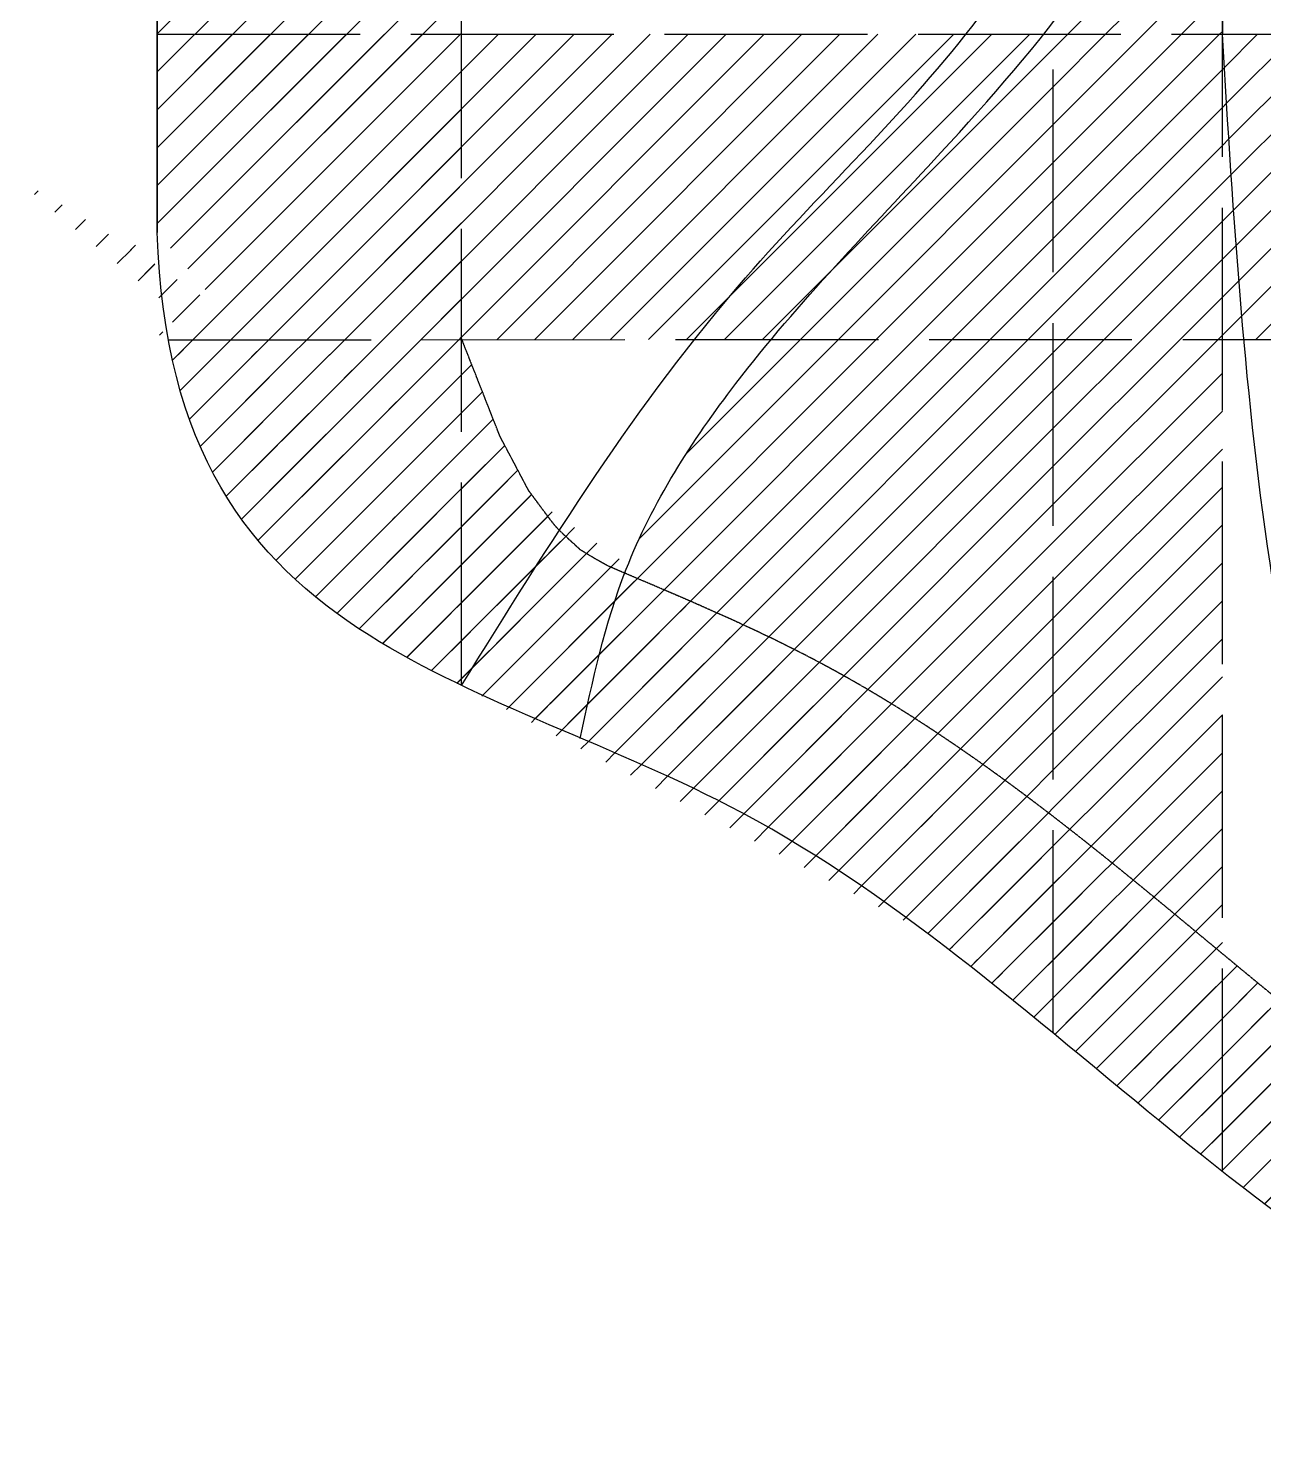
# Model space of a CAD drawing. Header units: millimetres. Extents: x -14568604 to 2614826, y -15966657 to 4339860.
# Drawn here: x -2521622 to -2448533, y -12496131 to -12412878 of the extents above; entities that cross this region are included whole.
import ezdxf

# ---------------------------------------------------------------- set-up
doc = ezdxf.new("R2010")
doc.units = ezdxf.units.MM
doc.linetypes.add('ACAD_ISO02W100', pattern=[15, 12, -3])
for name, color, linetype in [('buildings', 1, 'Continuous'), ('roads', 7, 'Continuous'), ('základní mřížka', 50, 'ACAD_ISO02W100')]:
    doc.layers.add(name, color=color, linetype=linetype)
doc.layers.add('master plan', color=7, linetype='Continuous', lineweight=30)
doc.layers.add('vodní plocha', color=130, linetype='Continuous', lineweight=30)
pattern_1 = [(45, (6394238.786061928, -5507585.220631779), (-1122.532015133644, 1122.532015133644), [])]

msp = doc.modelspace()

# ---------------------------------------------------------------- hatches: boundary and pattern name
at = {"layer": 'buildings', "ltscale": 1000}
h = msp.add_hatch(dxfattribs=at)
h.set_pattern_fill('ANSI31', color=256, scale=500)
h.set_pattern_definition(pattern_1)
edge = h.paths.add_edge_path()
edge.add_spline(control_points=[(-2477681.242126922, -12431298.77422383), (-2478389.076707689, -12432148.6537773), (-2481745.344411169, -12436324.14353714), (-2484744.18881855, -12441003.40141778), (-2486306.578670765, -12445030.66392506), (-2486335.745160925, -12445106.68719832)], knot_values=[10128.42357863572, 10128.42357863572, 10128.42357863572, 10128.42357863572, 13454.77076286987, 26211.97162850599, 26457.08085821923, 26457.08085821923, 26457.08085821923, 26457.08085821923], degree=3, periodic=0)
edge.add_spline(control_points=[(-2486335.745160924, -12445106.68719831), (-2486260.928901617, -12445138.65848872), (-2486185.926627469, -12445170.69247527), (-2485725.00015638, -12445367.47872147), (-2485334.440113299, -12445533.88637866), (-2484544.466571152, -12445870.93663108), (-2484145.053030172, -12446041.5793165), (-2483338.147090314, -12446387.96182457), (-2482930.654581152, -12446563.70172148), (-2482108.357753729, -12446921.20697525), (-2481693.553259341, -12447102.97239695), (-2480857.396264795, -12447473.52108856), (-2480436.04352325, -12447662.30442377), (-2479587.556855949, -12448047.94348614), (-2479160.422623236, -12448244.79929234), (-2478301.151037287, -12448647.69788642), (-2477869.013311679, -12448853.74078395), (-2477000.534237767, -12449276.18543558), (-2476564.192454033, -12449492.58735036), (-2475893.55076623, -12449832.77755604), (-2475660.461191194, -12449952.40769742), (-2475310.21198502, -12450134.44545793), (-2475193.359807173, -12450195.55683142), (-2475017.940378599, -12450287.89003513), (-2474959.443710996, -12450318.77879526), (-2474842.405437488, -12450380.78137985), (-2474783.861639511, -12450411.89637354), (-2474501.977697201, -12450562.20686573), (-2474279.667569702, -12450682.24258168), (-2473947.699989639, -12450863.66263162), (-2473837.293722261, -12450924.36373675), (-2473132.282151848, -12451314.27429741), (-2472544.654265426, -12451649.75224325), (-2471383.225738235, -12452332.13463104), (-2470809.424569603, -12452679.03912014), (-2469674.986383179, -12453382.78164694), (-2469114.348901048, -12453739.61980109), (-2468005.550990008, -12454461.79717969), (-2467457.390165087, -12454827.13656587), (-2466372.847385505, -12455564.94013488), (-2465836.465101918, -12455937.40450436), (-2464774.781001365, -12456688.13266901), (-2464249.478917314, -12457066.3966594), (-2463209.265508361, -12457827.44380988), (-2462694.35397071, -12458210.22716132), (-2461781.764784293, -12458898.03746777), (-2461382.254632827, -12459202.44633949), (-2460985.610193506, -12459507.57941009)], knot_values=[1478.711130233401, 1478.711130233401, 1478.711130233401, 1478.711130233401, 1484.883647465651, 1484.883647465651, 1516.551968214966, 1516.551968214966, 1548.220288964281, 1548.220288964281, 1579.888609713596, 1579.888609713596, 1611.556930462911, 1611.556930462911, 1643.225251212227, 1643.225251212227, 1674.893571961542, 1674.893571961542, 1706.561892710857, 1706.561892710857, 1738.230213460172, 1738.230213460172, 1755.047700570586, 1755.047700570586, 1763.456444125793, 1763.456444125793, 1767.660815903397, 1767.660815903397, 1771.865187681, 1771.865187681, 1787.898677436112, 1787.898677436112, 1795.915422313668, 1795.915422313668, 1839.205612503904, 1839.205612503904, 1882.495802694139, 1882.495802694139, 1925.785992884375, 1925.785992884375, 1969.07618307461, 1969.07618307461, 2012.366373264846, 2012.366373264846, 2055.656563455082, 2055.656563455082, 2098.946753645317, 2098.946753645317, 2133.111559740964, 2133.111559740964, 2133.111559740964, 2133.111559740964], degree=3, periodic=0)
edge.add_line((-2460985.610193506, -12459507.57941009), (-2460985.610193506, -12431294.72490503))
edge.add_line((-2460985.610193506, -12431294.72490503), (-2477681.242126923, -12431298.77422383))
at = {"layer": 'roads', "ltscale": 1000}
h = msp.add_hatch(dxfattribs=at)
h.set_pattern_fill('ANSI31', color=256, scale=500)
h.set_pattern_definition(pattern_1)
h.paths.add_polyline_path([(-2415985.610193506, -12413243.14165828), (-2440437.508607047, -12413243.14165828), (-2440437.508607047, -12431289.74121742), (-2415985.610193506, -12431283.81071222)])
edge = h.paths.add_edge_path(flags=17)
edge.add_spline(control_points=[(-2460985.610193508, -12405344.20552537), (-2454925.861149935, -12394120.62775157), (-2452072.546978798, -12379171.95552993), (-2451222.419748222, -12364725.07251166), (-2451152.613519983, -12363243.14165828)], knot_values=[58309.80319102301, 58309.80319102301, 58309.80319102301, 58309.80319102301, 96781.56761456231, 101193.6304800532, 101193.6304800532, 101193.6304800532, 101193.6304800532], degree=3, periodic=0)
edge.add_line((-2451152.613519983, -12363243.14165828), (-2460985.610193506, -12363243.14165828))
edge.add_line((-2460985.610193506, -12363243.14165828), (-2460985.610193506, -12405344.20552536))
edge = h.paths.add_edge_path()
edge.add_spline(control_points=[(-2460985.610193506, -12412512.95475107), (-2457760.7886678, -12408374.82783518), (-2453329.700171595, -12401334.47465946), (-2451622.692682022, -12393211.33597879), (-2450985.610193506, -12390179.650742)], knot_values=[51421.08992761868, 51421.08992761868, 51421.08992761868, 51421.08992761868, 66926.95910582498, 76159.86581694071, 76159.86581694071, 76159.86581694071, 76159.86581694071], degree=3, periodic=0)
edge.add_line((-2450985.610193506, -12390179.650742), (-2450985.610193506, -12358531.49949023))
edge.add_spline(control_points=[(-2450985.610193506, -12358531.49949023), (-2451060.439002842, -12361571.29134247), (-2451760.512494441, -12377537.18944785), (-2454925.861149935, -12394120.62775157), (-2460985.610193506, -12405344.20552537)], knot_values=[58309.80319102302, 58309.80319102302, 58309.80319102302, 58309.80319102302, 67411.58199130514, 105883.3464148444, 105883.3464148444, 105883.3464148444, 105883.3464148444], degree=3, periodic=0)
edge.add_line((-2460985.610193506, -12405344.20552537), (-2460985.610193506, -12412512.95475107))
h.paths.add_polyline_path([(-2450985.610193506, -12390179.650742), (-2450985.610193506, -12363243.14165828), (-2460985.610193506, -12363243.14165828), (-2460985.610193506, -12405344.20552536), (-2460985.610193506, -12412512.95475107), (-2460985.610193506, -12413243.14165828), (-2450985.610193506, -12413243.14165828)])
h = msp.add_hatch(dxfattribs=at)
h.set_pattern_fill('ANSI31', color=256, scale=500)
h.set_pattern_definition(pattern_1)
h.paths.add_polyline_path([(-2495985.610193506, -12363243.14165828), (-2513985.610193506, -12363243.14165828), (-2513985.610193506, -12413243.14165828), (-2495985.610193506, -12413243.14165828)])
edge = h.paths.add_edge_path()
edge.add_line((-2495985.610193506, -12413243.14165828), (-2513985.610193506, -12413243.14165828))
edge.add_line((-2513985.610193506, -12413243.14165828), (-2513985.610193506, -12424963.84538812))
edge.add_spline(control_points=[(-2513985.610193506, -12424963.84538812), (-2513572.344219221, -12437843.0557505), (-2505937.784511689, -12447683.46873642), (-2493384.516090671, -12452971.80907584), (-2488966.399812184, -12454856.43995258)], knot_values=[2098.034698619427, 2098.034698619427, 2098.034698619427, 2098.034698619429, 2776.900428843041, 3133.984929150626, 3133.984929150626, 3133.984929150626, 3133.984929150626], degree=3, periodic=0)
edge.add_line((-2513329.959891215, -12431307.42037893), (-2495985.610193506, -12431303.21372167))
edge.add_line((-2495985.610193506, -12431303.21372167), (-2495985.610193506, -12413243.14165828))
edge = h.paths.add_edge_path()
edge.add_spline(control_points=[(-2482217.98308743, -12431299.87455418), (-2481236.708661919, -12430057.23984008), (-2476110.060567809, -12423850.43795189), (-2470127.521316536, -12418288.9588426), (-2466158.910966221, -12413243.14165828)], knot_values=[24637.40615633214, 24637.40615633214, 24637.40615633214, 24637.40615633214, 29389.65740850633, 48781.50803740212, 48781.50803740212, 48781.50803740212, 48781.50803740212], degree=3, periodic=0)
edge.add_line((-2466158.910966223, -12413243.14165828), (-2495985.610193506, -12413243.14165828))
edge.add_line((-2495985.610193506, -12413243.14165828), (-2495985.610193506, -12431303.21372167))
edge.add_line((-2495985.610193506, -12431303.21372167), (-2482217.98308743, -12431299.87455418))
h = msp.add_hatch(dxfattribs=at)
h.set_pattern_fill('ANSI31', color=256, scale=500)
h.set_pattern_definition(pattern_1)
edge = h.paths.add_edge_path()
edge.add_line((-2495985.610193506, -12431303.21372167), (-2495985.610193506, -12413243.14165828))
edge.add_line((-2495985.610193506, -12413243.14165828), (-2513985.610193506, -12413243.14165828))
edge.add_line((-2513985.610193506, -12413243.14165828), (-2513985.610193506, -12424963.84538812))
edge.add_spline(control_points=[(-2513985.610193506, -12424963.84538812), (-2513572.344219221, -12437843.0557505), (-2504036.233504236, -12450134.43486204), (-2465457.652364062, -12461766.90694349), (-2444155.825831965, -12492883.3586078), (-2419567.40964409, -12494090.07890514), (-2415985.610193506, -12494243.14165828)], knot_values=[0, 0, 0, 1.818989403545856e-12, 678.8657302236143, 1293.975877065116, 2900.594596793108, 3133.984929150626, 3133.984929150626, 3133.984929150626, 3133.984929150626], degree=3, periodic=0)
edge.add_line((-2513319.712657541, -12431307.41789359), (-2495985.610193506, -12431303.21372167))
h = msp.add_hatch(dxfattribs=at)
h.set_pattern_fill('ANSI31', color=256, scale=500)
h.set_pattern_definition(pattern_1)
edge = h.paths.add_edge_path()
edge.add_spline(control_points=[(-2477681.242136193, -12431298.77422384), (-2474501.816056181, -12427481.31561755), (-2468939.430422019, -12421781.25462169), (-2463485.248980798, -12415654.90167604), (-2461561.408038165, -12413243.14165827)], knot_values=[26457.08085644434, 26457.08085644434, 26457.08085644434, 26457.08085644434, 41398.24827714521, 50505.51900017034, 50505.51900017034, 50505.51900017034, 50505.51900017034], degree=3, periodic=0)
edge.add_line((-2461561.408038165, -12413243.14165828), (-2466158.910966223, -12413243.14165828))
edge.add_spline(control_points=[(-2466158.910966221, -12413243.14165828), (-2470127.521316536, -12418288.9588426), (-2476110.060567809, -12423850.43795189), (-2481236.708661921, -12430057.23984008), (-2482217.983087432, -12431299.87455418)], knot_values=[24637.40615633214, 24637.40615633214, 24637.40615633214, 24637.40615633214, 44029.25678522793, 48781.50803740213, 48781.50803740213, 48781.50803740213, 48781.50803740213], degree=3, periodic=0)
edge.add_line((-2482217.983087432, -12431299.87455418), (-2477681.242136193, -12431298.77422384))
h = msp.add_hatch(dxfattribs=at)
h.set_pattern_fill('ANSI31', color=256, scale=500)
h.set_pattern_definition(pattern_1)
edge = h.paths.add_edge_path()
edge.add_spline(control_points=[(-2461561.408058484, -12413243.14165828), (-2463485.248997154, -12415654.90167223), (-2468939.430428772, -12421781.25461558), (-2474501.816051023, -12427481.31561547), (-2477681.242126922, -12431298.77422383)], knot_values=[26457.08085821923, 26457.08085821923, 26457.08085821923, 26457.08085821923, 35564.35156644866, 50505.51898383556, 50505.51898383556, 50505.51898383556, 50505.51898383556], degree=3, periodic=0)
edge.add_line((-2477681.242126923, -12431298.77422383), (-2460985.610193506, -12431294.72490503))
edge.add_line((-2460985.610193506, -12431294.72490503), (-2460985.610193506, -12413243.14165828))
edge.add_line((-2460985.610193506, -12413243.14165828), (-2461561.408058484, -12413243.14165828))
h = msp.add_hatch(dxfattribs=at)
h.set_pattern_fill('ANSI31', color=256, scale=500)
h.set_pattern_definition(pattern_1)
h.paths.add_polyline_path([(-2450985.610193506, -12413243.14165828), (-2460985.610193506, -12413243.14165828), (-2460985.610193506, -12431294.72490503), (-2450985.610193506, -12431292.29952885)])
h = msp.add_hatch(dxfattribs=at)
h.set_pattern_fill('ANSI31', color=256, scale=500)
h.set_pattern_definition(pattern_1)
edge = h.paths.add_edge_path()
edge.add_spline(control_points=[(-2449714.00212872, -12431291.99111606), (-2450253.554064965, -12425291.02877992), (-2450619.582129234, -12419267.0852191), (-2450985.610193506, -12413243.14165828)], knot_values=[60375.36365752969, 60375.36365752969, 60375.36365752969, 60375.36365752969, 78449.32198474025, 78449.32198474025, 78449.32198474025, 78449.32198474025], degree=3, periodic=0)
edge.add_line((-2450985.610193506, -12413243.14165828), (-2450985.610193506, -12431292.29952885))
edge.add_line((-2450985.610193506, -12431292.29952885), (-2449714.00212872, -12431291.99111606))
h = msp.add_hatch(dxfattribs=at)
h.set_pattern_fill('ANSI31', color=256, scale=500)
h.set_pattern_definition(pattern_1)
edge = h.paths.add_edge_path()
edge.add_line((-2440437.508607047, -12413243.14165828), (-2450985.610193506, -12413243.14165828))
edge.add_spline(control_points=[(-2450985.610193506, -12413243.14165828), (-2450619.582129229, -12419267.08521919), (-2450253.554062963, -12425291.02878001), (-2449714.002124325, -12431291.99111606)], knot_values=[60375.36365511768, 60375.36365511768, 60375.36365511768, 60375.36365511768, 78449.32198261819, 78449.32198261819, 78449.32198261819, 78449.32198261819], degree=3, periodic=0)
edge.add_line((-2449714.002124325, -12431291.99111606), (-2440437.508607047, -12431289.74121742))
edge.add_line((-2440437.508607047, -12431289.74121742), (-2440437.508607047, -12413243.14165828))
h = msp.add_hatch(dxfattribs=at)
h.set_pattern_fill('ANSI31', color=256, scale=500)
h.set_pattern_definition(pattern_1)
edge = h.paths.add_edge_path()
edge.add_line((-2495985.610193506, -12431303.21372167), (-2513316.742139949, -12431307.41717313))
edge.add_spline(control_points=[(-2513985.610193506, -12424963.84538812), (-2513572.344219221, -12437843.0557505), (-2504036.233504236, -12450134.43486204), (-2465457.652364062, -12461766.90694349), (-2444155.825831965, -12492883.3586078), (-2419567.40964409, -12494090.07890514), (-2415985.610193506, -12494243.14165828)], knot_values=[0, 0, 0, 1.818989403545856e-12, 678.8657302236143, 1293.975877065116, 2900.594596793108, 3133.984929150626, 3133.984929150626, 3133.984929150626, 3133.984929150626], degree=3, periodic=0)
edge.add_line((-2495985.610193506, -12451749.07598074), (-2495985.610193506, -12431303.21372167))
h = msp.add_hatch(dxfattribs=at)
h.set_pattern_fill('ANSI31', color=256, scale=500)
h.set_pattern_definition(pattern_1)
edge = h.paths.add_edge_path()
edge.add_spline(control_points=[(-2490303.326807313, -12442474.57313544), (-2490529.533031993, -12442232.22483253), (-2490726.735230386, -12441966.29159338), (-2492014.879228696, -12440229.18973166), (-2492014.879228696, -12440229.18973166), (-2492014.879228696, -12440229.18973166), (-2492014.879228694, -12440229.18973166), (-2492014.879228693, -12440229.18973166)], knot_values=[2235.073918713628, 2235.073918713628, 2235.073918713628, 2235.073918713628, 2253.612325505976, 2253.612325505976, 2285.280646255291, 2285.280646255291, 2285.29488128689, 2285.29488128689, 2285.29488128689, 2285.29488128689], degree=3, periodic=0)
edge.add_spline(control_points=[(-2492015.946014438, -12440227.17125429), (-2492024.768205749, -12440210.47868648), (-2492106.548870282, -12440055.74056736), (-2493714.412586972, -12437013.48346742), (-2493714.412586972, -12437013.48346742), (-2493714.412586972, -12437013.48346742), (-2493714.412586972, -12437013.48346741), (-2493714.412586972, -12437013.48346741)], knot_values=[2320.3652266486, 2320.3652266486, 2320.3652266486, 2320.3652266486, 2348.617287753921, 2348.617287753921, 2380.285608503236, 2380.285608503236, 2380.285764447241, 2380.285764447241, 2380.285764447241, 2380.285764447241], degree=3, periodic=0)
edge.add_spline(control_points=[(-2495985.610193506, -12431243.14165828), (-2493831.353019869, -12436716.37754093), (-2493720.433668008, -12436998.18594528), (-2493714.72260307, -12437012.69582179)], knot_values=[2445.114024418743, 2445.114024418743, 2445.114024418743, 2445.114024418743, 2449.60728604207, 2449.60728604207, 2449.60728604207, 2449.60728604207], degree=3, periodic=0)
edge.add_line((-2495961.968179241, -12431303.20798759), (-2495985.610193506, -12431303.21372167))
edge.add_line((-2495985.610193506, -12431303.21372167), (-2495985.610193506, -12451750.09313408))
edge.add_spline(control_points=[(-2513985.610193506, -12424963.84538812), (-2513572.344219221, -12437843.0557505), (-2505937.784511689, -12447683.46873642), (-2493384.516090671, -12452971.80907584), (-2488966.399812184, -12454856.43995258)], knot_values=[2098.034698619427, 2098.034698619427, 2098.034698619427, 2098.034698619429, 2776.900428843041, 3133.984929150626, 3133.984929150626, 3133.984929150626, 3133.984929150626], degree=3, periodic=0)
edge.add_spline(control_points=[(-2490206.667199738, -12442575.03341649), (-2492175.115198068, -12445602.68963318), (-2494080.362695787, -12448677.99761299), (-2495985.610193506, -12451753.30559281)], knot_values=[0, 0, 0, 0, 10815.32407941643, 10815.32407941643, 10815.32407941643, 10815.32407941643], degree=3, periodic=0)
h = msp.add_hatch(dxfattribs=at)
h.set_pattern_fill('ANSI31', color=256, scale=500)
h.set_pattern_definition(pattern_1)
edge = h.paths.add_edge_path(flags=17)
edge.add_spline(control_points=[(-2450985.610193506, -12480496.86263271), (-2443162.225664494, -12486629.21710194), (-2432570.694983806, -12493451.91952832), (-2419567.40964409, -12494090.07890514), (-2415985.610193506, -12494243.14165828)], knot_values=[0, 0, 0, 0, 739.6761127974994, 973.066445155017, 973.066445155017, 973.066445155017, 973.066445155017], degree=3, periodic=0)
edge.add_spline(control_points=[(-2436297.649350403, -12489997.03801613), (-2437878.987813349, -12485193.44476644), (-2439460.326272916, -12480389.85151566), (-2440935.825479025, -12475552.04315285)], knot_values=[0, 0, 0, 0, 15171.89657039666, 15171.89657039666, 15171.89657039666, 15171.89657039666], degree=3, periodic=0)
edge.add_spline(control_points=[(-2440935.825479025, -12475552.04315285), (-2441151.615980378, -12475396.84357635), (-2441367.858063022, -12475239.90596443), (-2442005.709300213, -12474773.02399877), (-2442428.598624142, -12474458.41313159), (-2443278.024436571, -12473817.39114823), (-2443704.560772968, -12473490.9802947), (-2444561.475734143, -12472827.29457739), (-2444991.854259767, -12472490.01993947), (-2445856.68333423, -12471805.57729483), (-2446291.133823803, -12471458.40947516), (-2447164.373499364, -12470755.17931186), (-2447603.162655391, -12470399.11711648), (-2448485.384574462, -12469679.12022169), (-2448928.817328678, -12469315.18563288), (-2449820.670144146, -12468580.48526865), (-2450269.090211784, -12468209.71956781), (-2450808.563296434, -12467762.87147354), (-2450897.034438485, -12467689.56498009), (-2450985.610193506, -12467616.15174672)], knot_values=[841.2479699441906, 841.2479699441906, 841.2479699441906, 841.2479699441906, 863.5230834755164, 863.5230834755164, 906.8132736657518, 906.8132736657518, 950.1034638559872, 950.1034638559872, 993.3936540462227, 993.3936540462227, 1036.683844236458, 1036.683844236458, 1079.974034426694, 1079.974034426694, 1123.264224616929, 1123.264224616929, 1166.554414807165, 1166.554414807165, 1175.034641270465, 1175.034641270465, 1175.034641270465, 1175.034641270465], degree=3, periodic=0)
edge.add_line((-2450985.610193506, -12467616.15174672), (-2450985.610193506, -12480496.86263271))
edge = h.paths.add_edge_path()
edge.add_spline(control_points=[(-2513985.610193506, -12424963.84538812), (-2513572.344219221, -12437843.0557505), (-2504036.233504236, -12450134.43486204), (-2465457.652364062, -12461766.90694349), (-2444155.825831965, -12492883.3586078), (-2419567.40964409, -12494090.07890514), (-2415985.610193506, -12494243.14165828)], knot_values=[0, 0, 0, 1.818989403545856e-12, 678.8657302236143, 1293.975877065116, 2900.594596793108, 3133.984929150626, 3133.984929150626, 3133.984929150626, 3133.984929150626], degree=3, periodic=0)
edge.add_spline(control_points=[(-2415985.610193506, -12494243.14165828), (-2418278.454195403, -12490762.82164709), (-2420571.298197301, -12487282.5016359), (-2422791.067849404, -12483748.89809769)], knot_values=[54947.89989352468, 54947.89989352468, 54947.89989352468, 54947.89989352468, 67465.33990845311, 67465.33990845311, 67465.33990845311, 67465.33990845311], degree=3, periodic=0)
edge.add_spline(control_points=[(-2422791.067849404, -12483748.89809769), (-2422970.539700939, -12483725.58904556), (-2423146.579326737, -12483701.29282938), (-2423503.50655736, -12483648.96990659), (-2423683.966905545, -12483620.80378618), (-2423898.13582525, -12483585.24520543), (-2423934.97660719, -12483579.05027689), (-2423982.916982379, -12483570.88616751), (-2423994.142528567, -12483568.96708416), (-2424016.597475694, -12483565.11344565), (-2424027.823140649, -12483563.17952915), (-2424061.494764032, -12483557.35649839), (-2424083.935351035, -12483553.4461029), (-2424151.236059232, -12483541.62987333), (-2424196.075128468, -12483533.63899689), (-2424330.511560451, -12483509.32682572), (-2424420.028161671, -12483492.66600013), (-2424688.281867245, -12483441.33000776), (-2424866.723114114, -12483405.30148041), (-2425335.497293787, -12483305.75766666), (-2425625.290560957, -12483239.25936198), (-2426203.702044342, -12483096.77247543), (-2426492.320342824, -12483020.78356039), (-2427068.877886344, -12482859.35620852), (-2427356.817136625, -12482773.9174511), (-2427932.451772239, -12482593.61826412), (-2428220.147095075, -12482498.7575408), (-2428795.66915388, -12482299.63863371), (-2429083.495771792, -12482195.38019341), (-2429659.598546492, -12481977.49471712), (-2429947.874543237, -12481863.86746819), (-2430525.141274441, -12481627.28495553), (-2430814.131820511, -12481504.32952498), (-2431393.045201838, -12481249.14864948), (-2431682.96783302, -12481116.92308315), (-2432263.921223922, -12480843.2816737), (-2432554.95177486, -12480701.86575153), (-2433138.26136649, -12480409.94809735), (-2433430.54020259, -12480259.44632382), (-2434016.45748115, -12479949.48795185), (-2434310.095729912, -12479790.03134364), (-2434898.819704531, -12479462.32155146), (-2435193.905252218, -12479294.0683834), (-2435785.594043873, -12478948.95086875), (-2436082.197127994, -12478772.0865578), (-2436676.978639757, -12478409.95850653), (-2436975.15692715, -12478224.69481608), (-2437573.138425868, -12477846.00480324), (-2437872.941516617, -12477652.57854014), (-2438474.21804744, -12477257.82357191), (-2438775.691385822, -12477056.49493143), (-2439492.474014748, -12476570.14001649), (-2439908.536827583, -12476281.76237757), (-2440529.059666132, -12475843.33698381), (-2440732.241604051, -12475698.46355125), (-2440935.825479025, -12475552.04315285)], knot_values=[192.3343309807395, 192.3343309807395, 192.3343309807395, 192.3343309807395, 210.1035586679874, 210.1035586679874, 229.0263641459905, 229.0263641459905, 232.9760515758032, 232.9760515758032, 234.1855281035772, 234.1855281035772, 235.3950046313512, 235.3950046313512, 237.8139576868992, 237.8139576868992, 242.6518637979952, 242.6518637979952, 252.3276760201871, 252.3276760201871, 271.679300464571, 271.679300464571, 303.2582631289757, 303.2582631289757, 334.8372257933803, 334.8372257933803, 366.4161884577849, 366.4161884577849, 397.9951511221896, 397.9951511221896, 429.5741137865942, 429.5741137865942, 461.1530764509988, 461.1530764509988, 492.7320391154034, 492.7320391154034, 524.3110017798081, 524.3110017798081, 555.8899644442128, 555.8899644442128, 587.4689271086174, 587.4689271086174, 619.0478897730221, 619.0478897730221, 650.6268524374268, 650.6268524374268, 682.2058151018315, 682.2058151018315, 713.7847777662362, 713.7847777662362, 745.3637404306409, 745.3637404306409, 776.9427030950455, 776.9427030950455, 820.232893285281, 820.232893285281, 841.2479699441906, 841.2479699441906, 841.2479699441906, 841.2479699441906], degree=3, periodic=0)
edge.add_spline(control_points=[(-2440935.825479025, -12475552.04315285), (-2439460.326272916, -12480389.85151566), (-2437878.987813349, -12485193.44476644), (-2436297.649350403, -12489997.03801613)], knot_values=[0, 0, 0, 0, 15171.89657039666, 15171.89657039666, 15171.89657039666, 15171.89657039666], degree=3, periodic=0)
h = msp.add_hatch(dxfattribs=at)
h.set_pattern_fill('ANSI31', color=256, scale=500)
h.set_pattern_definition(pattern_1)
edge = h.paths.add_edge_path()
edge.add_spline(control_points=[(-2488966.399812186, -12454856.43995258), (-2488252.545368738, -12451547.03605684), (-2487537.153997747, -12448238.19295299), (-2486335.745169824, -12445106.68719451)], knot_values=[32.02900018571619, 32.02900018571619, 32.02900018571619, 32.02900018571619, 10128.42357996789, 10128.42357996789, 10128.42357996789, 10128.42357996789], degree=3, periodic=0)
edge.add_spline(control_points=[(-2486335.745169822, -12445106.68719451), (-2486644.776405659, -12444974.62863562), (-2486950.633981692, -12444843.63975607), (-2487628.8167559, -12444551.92574454), (-2488949.773408547, -12443737.49316865), (-2488949.773408547, -12443737.49316865), (-2488949.773408547, -12443737.49316865), (-2489909.867130298, -12442859.5158981), (-2490069.888342952, -12442713.18123896), (-2490206.667199738, -12442575.03341649)], knot_values=[2133.111559985678, 2133.111559985678, 2133.111559985678, 2133.111559985678, 2158.60736325803, 2158.60736325803, 2190.275684007345, 2190.275684007345, 2221.94400475666, 2221.94400475666, 2232.501587832696, 2232.501587832696, 2232.501587832696, 2232.501587832696], degree=3, periodic=0)
edge.add_spline(control_points=[(-2490206.667199738, -12442575.03341649), (-2492175.115198068, -12445602.68963318), (-2494080.362695787, -12448677.997613), (-2495985.610193506, -12451753.30559281)], knot_values=[0, 0, 0, 0, 10815.32407941708, 10815.32407941708, 10815.32407941708, 10815.32407941708], degree=3, periodic=0)
edge.add_spline(control_points=[(-2513985.610193506, -12424963.84538812), (-2513572.344219221, -12437843.0557505), (-2505937.784511689, -12447683.46873642), (-2493384.516090669, -12452971.80907584), (-2488966.399812184, -12454856.43995258)], knot_values=[2098.034698619427, 2098.034698619427, 2098.034698619427, 2098.034698619429, 2776.900428843041, 3133.984929150626, 3133.984929150626, 3133.984929150626, 3133.984929150626], degree=3, periodic=0)
h = msp.add_hatch(dxfattribs=at)
h.set_pattern_fill('ANSI31', color=256, scale=500)
h.set_pattern_definition(pattern_1)
edge = h.paths.add_edge_path()
edge.add_spline(control_points=[(-2460985.610193506, -12459507.57941009), (-2461382.254632827, -12459202.44633949), (-2461781.764784293, -12458898.03746777), (-2462694.35397071, -12458210.22716132), (-2463209.265508361, -12457827.44380988), (-2464249.478917314, -12457066.3966594), (-2464774.781001365, -12456688.13266901), (-2465836.465101918, -12455937.40450436), (-2466372.847385505, -12455564.94013488), (-2467457.390165087, -12454827.13656587), (-2468005.550990008, -12454461.79717969), (-2469114.348901048, -12453739.61980109), (-2469674.986383179, -12453382.78164694), (-2470809.424569603, -12452679.03912014), (-2471383.225738235, -12452332.13463104), (-2472544.654265426, -12451649.75224325), (-2473132.282151848, -12451314.27429741), (-2473837.293722261, -12450924.36373675), (-2473947.699989639, -12450863.66263162), (-2474279.667569702, -12450682.24258168), (-2474501.977697201, -12450562.20686573), (-2474783.861639511, -12450411.89637354), (-2474842.405437488, -12450380.78137985), (-2474959.443710996, -12450318.77879526), (-2475017.940378599, -12450287.89003513), (-2475193.359807173, -12450195.55683142), (-2475310.21198502, -12450134.44545793), (-2475660.461191194, -12449952.40769742), (-2475893.55076623, -12449832.77755604), (-2476564.192454033, -12449492.58735036), (-2477000.534237767, -12449276.18543558), (-2477869.013311679, -12448853.74078395), (-2478301.151037287, -12448647.69788642), (-2479160.422623236, -12448244.79929234), (-2479587.556855949, -12448047.94348614), (-2480436.04352325, -12447662.30442377), (-2480857.396264795, -12447473.52108856), (-2481693.553259341, -12447102.97239695), (-2482108.357753729, -12446921.20697525), (-2482930.654581152, -12446563.70172148), (-2483338.147090314, -12446387.96182457), (-2484145.053030172, -12446041.5793165), (-2484544.466571152, -12445870.93663108), (-2485334.440113299, -12445533.88637866), (-2485725.00015638, -12445367.47872147), (-2486185.926627469, -12445170.69247527), (-2486260.928901617, -12445138.65848872), (-2486335.745160924, -12445106.68719831)], knot_values=[1478.711130233401, 1478.711130233401, 1478.711130233401, 1478.711130233401, 1512.875936329049, 1512.875936329049, 1556.166126519284, 1556.166126519284, 1599.45631670952, 1599.45631670952, 1642.746506899756, 1642.746506899756, 1686.036697089991, 1686.036697089991, 1729.326887280227, 1729.326887280227, 1772.617077470462, 1772.617077470462, 1815.907267660698, 1815.907267660698, 1823.924012538254, 1823.924012538254, 1839.957502293366, 1839.957502293366, 1844.161874070969, 1844.161874070969, 1848.366245848573, 1848.366245848573, 1856.77498940378, 1856.77498940378, 1873.592476514194, 1873.592476514194, 1905.260797263509, 1905.260797263509, 1936.929118012824, 1936.929118012824, 1968.597438762139, 1968.597438762139, 2000.265759511454, 2000.265759511454, 2031.93408026077, 2031.93408026077, 2063.602401010085, 2063.602401010085, 2095.2707217594, 2095.2707217594, 2126.939042508715, 2126.939042508715, 2133.111559740964, 2133.111559740964, 2133.111559740964, 2133.111559740964], degree=3, periodic=0)
edge.add_spline(control_points=[(-2486335.745160925, -12445106.68719831), (-2487537.153991865, -12448238.19295535), (-2488252.545368797, -12451547.03605729), (-2488966.399812184, -12454856.43995258)], knot_values=[32.02900018572655, 32.02900018572655, 32.02900018572655, 32.02900018572655, 10128.42357863572, 10128.42357863572, 10128.42357863572, 10128.42357863572], degree=3, periodic=0)
edge.add_spline(control_points=[(-2488966.399812184, -12454856.43995259), (-2485773.913696892, -12456218.25515328), (-2475618.403951979, -12460587.78914439), (-2466824.112512381, -12467507.90766369), (-2460985.610193506, -12472318.4469018)], knot_values=[1289.28747888477, 1289.28747888477, 1289.28747888477, 1289.28747888477, 1547.313125418683, 2098.034698619423, 2098.034698619423, 2098.034698619423, 2098.034698619423], degree=3, periodic=0)
edge.add_line((-2460985.610193506, -12472318.4469018), (-2460985.610193506, -12459507.57941009))
edge = h.paths.add_edge_path()
edge.add_spline(control_points=[(-2450985.610193506, -12467616.15174672), (-2451349.199401022, -12467314.80224833), (-2451714.551305963, -12467011.65421393), (-2452538.460597022, -12466328.09712621), (-2452998.041267643, -12465946.85744254), (-2453923.452039778, -12465180.76413742), (-2454389.282177471, -12464795.91049242), (-2455327.687369693, -12464023.69035511), (-2455800.262470743, -12463636.32380919), (-2456752.688642861, -12462860.19446266), (-2457232.539773555, -12462471.43157949), (-2458200.083045473, -12461693.64370021), (-2458687.775263622, -12461304.61859387), (-2459671.597707827, -12460527.46085601), (-2460167.728033658, -12460139.32808836), (-2460773.928006164, -12459670.63252595), (-2460879.666877227, -12459589.08013517), (-2460985.610193506, -12459507.57941009)], knot_values=[1175.034641270465, 1175.034641270465, 1175.034641270465, 1175.034641270465, 1209.8446049974, 1209.8446049974, 1253.134795187636, 1253.134795187636, 1296.424985377871, 1296.424985377871, 1339.715175568107, 1339.715175568107, 1383.005365758342, 1383.005365758342, 1426.295555948578, 1426.295555948578, 1469.585746138813, 1469.585746138813, 1478.711130233401, 1478.711130233401, 1478.711130233401, 1478.711130233401], degree=3, periodic=0)
edge.add_line((-2460985.610193506, -12459507.57941009), (-2460985.610193506, -12472318.4469018))
edge.add_spline(control_points=[(-2460985.610193506, -12472318.4469018), (-2457633.177079295, -12475080.62976279), (-2454330.207511476, -12477875.20237371), (-2450985.610193506, -12480496.86263271)], knot_values=[973.0664451550172, 973.0664451550172, 973.0664451550172, 973.0664451550172, 1289.287478884771, 1289.287478884771, 1289.287478884771, 1289.287478884771], degree=3, periodic=0)
edge.add_line((-2450985.610193506, -12480496.86263271), (-2450985.610193506, -12467616.15174672))
edge = h.paths.add_edge_path()
edge.add_line((-2450985.610193506, -12431292.29952885), (-2460985.610193506, -12431294.72490503))
edge.add_line((-2460985.610193506, -12431294.72490503), (-2460985.610193506, -12459507.57941009))
edge.add_spline(control_points=[(-2460985.610193506, -12459507.57941009), (-2460879.666877227, -12459589.08013517), (-2460773.928006164, -12459670.63252595), (-2460167.728033658, -12460139.32808836), (-2459671.597707827, -12460527.46085601), (-2458687.775263622, -12461304.61859387), (-2458200.083045473, -12461693.64370021), (-2457232.539773555, -12462471.43157949), (-2456752.688642861, -12462860.19446266), (-2455800.262470743, -12463636.32380919), (-2455327.687369693, -12464023.69035511), (-2454389.282177471, -12464795.91049242), (-2453923.452039778, -12465180.76413742), (-2452998.041267643, -12465946.85744254), (-2452538.460597022, -12466328.09712621), (-2451714.551305963, -12467011.65421393), (-2451349.199401022, -12467314.80224833), (-2450985.610193506, -12467616.15174672)], knot_values=[1175.034641270465, 1175.034641270465, 1175.034641270465, 1175.034641270465, 1184.160025365053, 1184.160025365053, 1227.450215555288, 1227.450215555288, 1270.740405745524, 1270.740405745524, 1314.030595935759, 1314.030595935759, 1357.320786125995, 1357.320786125995, 1400.610976316231, 1400.610976316231, 1443.901166506466, 1443.901166506466, 1478.711130233401, 1478.711130233401, 1478.711130233401, 1478.711130233401], degree=3, periodic=0)
edge.add_line((-2450985.610193506, -12467616.15174672), (-2450985.610193506, -12431292.29952885))
h = msp.add_hatch(dxfattribs=at)
h.set_pattern_fill('ANSI31', color=256, scale=500)
h.set_pattern_definition(pattern_1)
edge = h.paths.add_edge_path()
edge.add_spline(control_points=[(-2436297.649350403, -12489997.03801613), (-2437878.987814279, -12485193.44476361), (-2439460.326278158, -12480389.8515111), (-2440935.825488059, -12475552.04314636)], knot_values=[0, 0, 0, 0, 15171.89657933163, 15171.89657933163, 15171.89657933163, 15171.89657933163], degree=3, periodic=0)
edge.add_spline(control_points=[(-2440935.825488061, -12475552.04314636), (-2441151.615986414, -12475396.84357197), (-2441367.858066047, -12475239.90596221), (-2442005.709300213, -12474773.02399877), (-2442428.598624142, -12474458.41313159), (-2443278.024436571, -12473817.39114823), (-2443704.560772968, -12473490.9802947), (-2444561.475734143, -12472827.29457739), (-2444991.854259767, -12472490.01993947), (-2445856.68333423, -12471805.57729483), (-2446291.133823803, -12471458.40947516), (-2447164.373499364, -12470755.17931186), (-2447603.162655391, -12470399.11711648), (-2448485.384574462, -12469679.12022169), (-2448928.817328678, -12469315.18563288), (-2449820.670144146, -12468580.48526865), (-2450269.090211784, -12468209.71956781), (-2450808.563296434, -12467762.87147354), (-2450897.034438485, -12467689.56498009), (-2450985.610193506, -12467616.15174671)], knot_values=[841.2479702550241, 841.2479702550241, 841.2479702550241, 841.2479702550241, 863.5230834755164, 863.5230834755164, 906.8132736657518, 906.8132736657518, 950.1034638559872, 950.1034638559872, 993.3936540462227, 993.3936540462227, 1036.683844236458, 1036.683844236458, 1079.974034426694, 1079.974034426694, 1123.264224616929, 1123.264224616929, 1166.554414807165, 1166.554414807165, 1175.034641270465, 1175.034641270465, 1175.034641270465, 1175.034641270465], degree=3, periodic=0)
edge.add_line((-2450985.610193506, -12467616.15174671), (-2450985.610193506, -12480496.86263271))
edge.add_spline(control_points=[(-2450985.610193506, -12480496.86263272), (-2443162.225664495, -12486629.21710194), (-2432570.694983806, -12493451.91952832), (-2419567.40964409, -12494090.07890514), (-2415985.610193506, -12494243.14165828)], knot_values=[0, 0, 0, 0, 739.6761127974994, 973.066445155017, 973.066445155017, 973.066445155017, 973.066445155017], degree=3, periodic=0)
edge = h.paths.add_edge_path()
edge.add_spline(control_points=[(-2415985.610193506, -12484233.89648622), (-2416189.113570908, -12484225.07575195), (-2416389.930071434, -12484216.25795938), (-2416923.536408443, -12484192.34539448), (-2417251.344973624, -12484177.13500326), (-2417891.874245044, -12484145.77699594), (-2418204.59435801, -12484129.6291658), (-2418815.213691399, -12484095.86676984), (-2419113.112234985, -12484078.25207093), (-2419694.4297984, -12484041.08514058), (-2419977.84807428, -12484021.53289678), (-2420480.681644509, -12483983.82747623), (-2420702.406475129, -12483966.06085251), (-2421136.73283707, -12483928.75773027), (-2421349.33408572, -12483909.22134621), (-2421765.774810975, -12483868.2072537), (-2421969.614027478, -12483846.72972594), (-2422368.962544918, -12483801.68163968), (-2422564.471630502, -12483778.1113308), (-2422767.750768241, -12483751.92038327), (-2422779.416541556, -12483750.41132073), (-2422791.067849403, -12483748.89809768)], knot_values=[9.454524541696836, 9.454524541696836, 9.454524541696836, 9.454524541696836, 23.0979062555943, 23.0979062555943, 46.19581251118861, 46.19581251118861, 69.29371876678292, 69.29371876678292, 92.39162502237721, 92.39162502237721, 115.4895312779715, 115.4895312779715, 134.4123367559747, 134.4123367559747, 153.3351422339778, 153.3351422339778, 172.257947711981, 172.257947711981, 191.1807531899842, 191.1807531899842, 192.3343309807398, 192.3343309807398, 192.3343309807398, 192.3343309807398], degree=3, periodic=0)
edge.add_spline(control_points=[(-2422791.067849405, -12483748.89809768), (-2420571.298197299, -12487282.50163589), (-2418278.454195403, -12490762.82164709), (-2415985.610193506, -12494243.14165828)], knot_values=[54947.89989352431, 54947.89989352431, 54947.89989352431, 54947.89989352431, 67465.33990845311, 67465.33990845311, 67465.33990845311, 67465.33990845311], degree=3, periodic=0)
edge.add_line((-2415985.610193506, -12494243.14165828), (-2415985.610193506, -12484233.89648622))

# ---------------------------------------------------------------- linework, layer by layer
at = {"layer": 'master plan', "ltscale": 1000}
msp.add_line((-2513985.610193506, -12123243.14165828), (-2513985.610193506, -12424963.84538812), dxfattribs=at)
at = {"layer": 'vodní plocha', "ltscale": 1000}
for p, q in [((-2513985.610193505, -12424963.84538812), (-2513985.610193506, -11867041.79280834)), ((-2450985.610193506, -12390179.650742), (-2450985.610193506, -12413243.14165828))]:
    msp.add_line(p, q, dxfattribs=at)
for points in [[(-2495985.610193506, -12451753.30559281), (-2479185.407572985, -12427638.88761313), (-2464934.846640453, -12411628.9879878), (-2451418.552853838, -12367703.09238357), (-2450985.610193506, -12341321.43346838)], [(-2488973.193506651, -12454887.93543401), (-2486247.379437521, -12444878.93345399), (-2479760.127904773, -12433894.31959917), (-2467631.822097406, -12420233.9283953), (-2453276.295377746, -12399123.88507048), (-2450985.610193506, -12390179.650742)], [(-2436297.649350403, -12489997.03801613), (-2442552.581182376, -12470068.41186238), (-2448015.457783997, -12445520.27124621), (-2450985.610193506, -12413243.14165828)]]:
    msp.add_spline(points, degree=3, dxfattribs=at)
at = {"layer": 'vodní plocha'}
msp.add_open_spline([(-2415985.610193506, -12494243.14165828), (-2419567.40964409, -12494090.07890514), (-2444155.825831965, -12492883.3586078), (-2465457.652364062, -12461766.90694349), (-2504036.233504236, -12450134.43486204), (-2513572.344219221, -12437843.0557505), (-2513985.610193506, -12424963.84538812)], degree=3, knots=[0, 0, 0, 0, 233.3903323575177, 1840.00905208551, 2455.119198927012, 3133.984929150624, 3133.984929150626, 3133.984929150626, 3133.984929150626], dxfattribs=at)
at = {"layer": 'základní mřížka', "ltscale": 1000}
for p, q in [((-2513985.610193506, -12424963.84538812), (-2513985.610193506, -12123243.14165828)), ((-2495985.610193506, -12451753.30559281), (-2495985.610193506, -12123243.14165828)), ((-2460985.610193506, -12472318.4469018), (-2460985.610193506, -12123243.14165828)), ((-2450985.610193506, -12480496.86263272), (-2450985.610193506, -12123243.14165828)), ((-2513985.610193506, -12413243.14165828), (-2233538.060979575, -12413243.14165828)), ((-2513333.040881149, -12431307.42112618), (-2248304.183027115, -12431243.14165828))]:
    msp.add_line(p, q, dxfattribs=at)
msp.add_circle((-2103801.01951611, -12574073.18693933), 1490749.138058107, dxfattribs=at)
at = {"layer": 'základní mřížka'}
msp.add_open_spline([(-2415558.665054405, -12484252.259923), (-2415909.51019492, -12484237.26708941), (-2416252.618766153, -12484222.41130739), (-2416923.536408443, -12484192.34539448), (-2417251.344973624, -12484177.13500326), (-2417891.874245044, -12484145.77699594), (-2418204.59435801, -12484129.6291658), (-2418815.213691399, -12484095.86676984), (-2419113.112234985, -12484078.25207093), (-2419694.4297984, -12484041.08514058), (-2419977.84807428, -12484021.53289678), (-2420480.681644509, -12483983.82747623), (-2420702.406475129, -12483966.06085251), (-2421136.73283707, -12483928.75773027), (-2421349.33408572, -12483909.22134621), (-2421765.774810975, -12483868.2072537), (-2421969.614027478, -12483846.72972594), (-2422368.962544918, -12483801.68163968), (-2422564.471630502, -12483778.1113308), (-2422947.669294111, -12483728.73927023), (-2423135.357726552, -12483702.93783393), (-2423503.50655736, -12483648.96990659), (-2423683.966905545, -12483620.80378618), (-2423898.13582525, -12483585.24520543), (-2423934.97660719, -12483579.05027689), (-2423982.916982379, -12483570.88616751), (-2423994.142528567, -12483568.96708416), (-2424016.597475694, -12483565.11344565), (-2424027.823140649, -12483563.17952915), (-2424061.494764032, -12483557.35649839), (-2424083.935351035, -12483553.4461029), (-2424151.236059232, -12483541.62987333), (-2424196.075128468, -12483533.63899689), (-2424330.511560451, -12483509.32682572), (-2424420.028161671, -12483492.66600013), (-2424688.281867245, -12483441.33000776), (-2424866.723114114, -12483405.30148041), (-2425335.497293787, -12483305.75766666), (-2425625.290560957, -12483239.25936198), (-2426203.702044342, -12483096.77247543), (-2426492.320342824, -12483020.78356039), (-2427068.877886344, -12482859.35620852), (-2427356.817136625, -12482773.9174511), (-2427932.451772239, -12482593.61826412), (-2428220.147095075, -12482498.7575408), (-2428795.66915388, -12482299.63863371), (-2429083.495771792, -12482195.38019341), (-2429659.598546492, -12481977.49471712), (-2429947.874543237, -12481863.86746819), (-2430525.141274441, -12481627.28495553), (-2430814.131820511, -12481504.32952498), (-2431393.045201838, -12481249.14864948), (-2431682.96783302, -12481116.92308315), (-2432263.921223922, -12480843.2816737), (-2432554.95177486, -12480701.86575153), (-2433138.26136649, -12480409.94809735), (-2433430.54020259, -12480259.44632382), (-2434016.45748115, -12479949.48795185), (-2434310.095729912, -12479790.03134364), (-2434898.819704531, -12479462.32155146), (-2435193.905252218, -12479294.0683834), (-2435785.594043873, -12478948.95086875), (-2436082.197127994, -12478772.0865578), (-2436676.978639757, -12478409.95850653), (-2436975.15692715, -12478224.69481608), (-2437573.138425868, -12477846.00480324), (-2437872.941516617, -12477652.57854014), (-2438474.21804744, -12477257.82357191), (-2438775.691385822, -12477056.49493143), (-2439492.474014748, -12476570.14001649), (-2439908.536827583, -12476281.76237757), (-2440744.006549252, -12475691.4680017), (-2441163.413152594, -12475389.55158097), (-2442005.709300213, -12474773.02399877), (-2442428.598624142, -12474458.41313159), (-2443278.024436571, -12473817.39114823), (-2443704.560772968, -12473490.9802947), (-2444561.475734143, -12472827.29457739), (-2444991.854259767, -12472490.01993947), (-2445856.68333423, -12471805.57729483), (-2446291.133823803, -12471458.40947516), (-2447164.373499364, -12470755.17931186), (-2447603.162655391, -12470399.11711648), (-2448485.384574462, -12469679.12022169), (-2448928.817328678, -12469315.18563288), (-2449820.670144146, -12468580.48526865), (-2450269.090211784, -12468209.71956781), (-2451171.300158955, -12467462.41482362), (-2451625.090056235, -12467085.87582059), (-2452538.460597022, -12466328.09712621), (-2452998.041267643, -12465946.85744254), (-2453923.452039778, -12465180.76413742), (-2454389.282177471, -12464795.91049242), (-2455327.687369693, -12464023.69035511), (-2455800.262470743, -12463636.32380919), (-2456752.688642861, -12462860.19446266), (-2457232.539773555, -12462471.43157949), (-2458200.083045473, -12461693.64370021), (-2458687.775263622, -12461304.61859387), (-2459671.597707827, -12460527.46085601), (-2460167.728033658, -12460139.32808836), (-2461169.053020025, -12459365.13376482), (-2461674.247809973, -12458979.07204955), (-2462694.35397071, -12458210.22716132), (-2463209.265508361, -12457827.44380988), (-2464249.478917314, -12457066.3966594), (-2464774.781001365, -12456688.13266901), (-2465836.465101918, -12455937.40450436), (-2466372.847385505, -12455564.94013488), (-2467457.390165087, -12454827.13656587), (-2468005.550990008, -12454461.79717969), (-2469114.348901048, -12453739.61980109), (-2469674.986383179, -12453382.78164694), (-2470809.424569603, -12452679.03912014), (-2471383.225738235, -12452332.13463104), (-2472544.654265426, -12451649.75224325), (-2473132.282151848, -12451314.27429741), (-2473837.293722261, -12450924.36373675), (-2473947.699989639, -12450863.66263162), (-2474279.667569702, -12450682.24258168), (-2474501.977697201, -12450562.20686573), (-2474783.861639511, -12450411.89637354), (-2474842.405437488, -12450380.78137985), (-2474959.443710996, -12450318.77879526), (-2475017.940378599, -12450287.89003513), (-2475193.359807173, -12450195.55683142), (-2475310.21198502, -12450134.44545793), (-2475660.461191194, -12449952.40769742), (-2475893.55076623, -12449832.77755604), (-2476564.192454033, -12449492.58735036), (-2477000.534237767, -12449276.18543558), (-2477869.013311679, -12448853.74078395), (-2478301.151037287, -12448647.69788642), (-2479160.422623236, -12448244.79929234), (-2479587.556855949, -12448047.94348614), (-2480436.04352325, -12447662.30442377), (-2480857.396264795, -12447473.52108856), (-2481693.553259341, -12447102.97239695), (-2482108.357753729, -12446921.20697525), (-2482930.654581152, -12446563.70172148), (-2483338.147090314, -12446387.96182457), (-2484145.053030172, -12446041.5793165), (-2484544.466571152, -12445870.93663108), (-2485334.440113299, -12445533.88637866), (-2485725.00015638, -12445367.47872147), (-2486496.482401853, -12445038.10493928), (-2486877.404572548, -12444875.1387052), (-2487628.8167559, -12444551.92574454), (-2488949.773408547, -12443737.49316865), (-2488949.773408547, -12443737.49316865), (-2488949.773408547, -12443737.49316865), (-2490389.863645837, -12442420.57330214), (-2490389.863645837, -12442420.57330214), (-2492014.879228696, -12440229.18973166), (-2492014.879228696, -12440229.18973166), (-2492014.879228696, -12440229.18973166), (-2492014.879228696, -12440229.18973166), (-2492014.879228696, -12440229.18973166), (-2492014.879228696, -12440229.18973166), (-2493714.412586972, -12437013.48346742), (-2493714.412586972, -12437013.48346742), (-2493714.412586972, -12437013.48346742), (-2493714.412586972, -12437013.48346742), (-2493714.412586972, -12437013.48346742), (-2493714.412586972, -12437013.48346742), (-2493714.412586972, -12437013.48346742), (-2493714.412586972, -12437013.48346742), (-2493714.412586972, -12437013.48346742), (-2493714.412586972, -12437013.48346742), (-2495985.610193506, -12431243.14165828)], degree=3, knots=[0, 0, 0, 0, 23.0979062555943, 23.0979062555943, 46.19581251118861, 46.19581251118861, 69.29371876678292, 69.29371876678292, 92.39162502237721, 92.39162502237721, 115.4895312779715, 115.4895312779715, 134.4123367559747, 134.4123367559747, 153.3351422339778, 153.3351422339778, 172.257947711981, 172.257947711981, 191.1807531899842, 191.1807531899842, 210.1035586679874, 210.1035586679874, 229.0263641459905, 229.0263641459905, 232.9760515758032, 232.9760515758032, 234.1855281035772, 234.1855281035772, 235.3950046313512, 235.3950046313512, 237.8139576868992, 237.8139576868992, 242.6518637979952, 242.6518637979952, 252.3276760201871, 252.3276760201871, 271.679300464571, 271.679300464571, 303.2582631289757, 303.2582631289757, 334.8372257933803, 334.8372257933803, 366.4161884577849, 366.4161884577849, 397.9951511221896, 397.9951511221896, 429.5741137865942, 429.5741137865942, 461.1530764509988, 461.1530764509988, 492.7320391154034, 492.7320391154034, 524.3110017798081, 524.3110017798081, 555.8899644442128, 555.8899644442128, 587.4689271086174, 587.4689271086174, 619.0478897730221, 619.0478897730221, 650.6268524374268, 650.6268524374268, 682.2058151018315, 682.2058151018315, 713.7847777662362, 713.7847777662362, 745.3637404306409, 745.3637404306409, 776.9427030950455, 776.9427030950455, 820.232893285281, 820.232893285281, 863.5230834755164, 863.5230834755164, 906.8132736657518, 906.8132736657518, 950.1034638559872, 950.1034638559872, 993.3936540462227, 993.3936540462227, 1036.683844236458, 1036.683844236458, 1079.974034426694, 1079.974034426694, 1123.264224616929, 1123.264224616929, 1166.554414807165, 1166.554414807165, 1209.8446049974, 1209.8446049974, 1253.134795187636, 1253.134795187636, 1296.424985377871, 1296.424985377871, 1339.715175568107, 1339.715175568107, 1383.005365758342, 1383.005365758342, 1426.295555948578, 1426.295555948578, 1469.585746138813, 1469.585746138813, 1512.875936329049, 1512.875936329049, 1556.166126519284, 1556.166126519284, 1599.45631670952, 1599.45631670952, 1642.746506899756, 1642.746506899756, 1686.036697089991, 1686.036697089991, 1729.326887280227, 1729.326887280227, 1772.617077470462, 1772.617077470462, 1815.907267660698, 1815.907267660698, 1823.924012538254, 1823.924012538254, 1839.957502293366, 1839.957502293366, 1844.161874070969, 1844.161874070969, 1848.366245848573, 1848.366245848573, 1856.77498940378, 1856.77498940378, 1873.592476514194, 1873.592476514194, 1905.260797263509, 1905.260797263509, 1936.929118012824, 1936.929118012824, 1968.597438762139, 1968.597438762139, 2000.265759511454, 2000.265759511454, 2031.93408026077, 2031.93408026077, 2063.602401010085, 2063.602401010085, 2095.2707217594, 2095.2707217594, 2126.939042508715, 2126.939042508715, 2158.60736325803, 2158.60736325803, 2190.275684007345, 2190.275684007345, 2221.94400475666, 2221.94400475666, 2253.612325505976, 2253.612325505976, 2285.280646255291, 2285.280646255291, 2316.948967004606, 2316.948967004606, 2348.617287753921, 2348.617287753921, 2380.285608503236, 2380.285608503236, 2406.12831703843, 2406.12831703843, 2431.971025573625, 2431.971025573625, 2444.870114840172, 2444.870114840172, 2449.60728604207, 2449.60728604207, 2449.60728604207, 2449.60728604207], dxfattribs=at)

doc.saveas('drawing.dxf')
